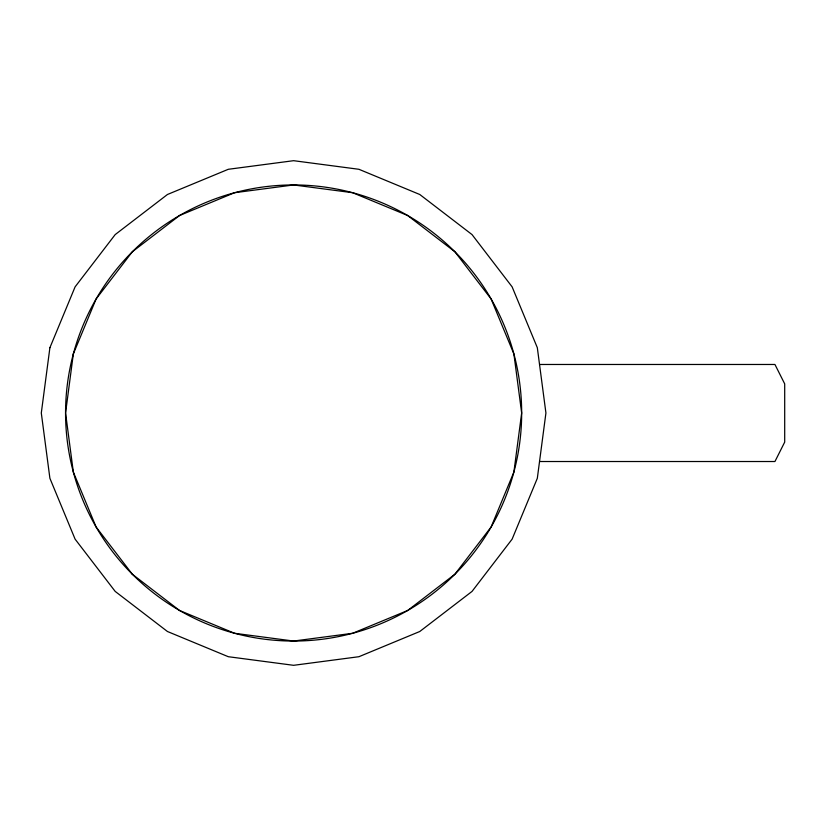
<?xml version="1.0" encoding="UTF-8"?>
<svg xmlns="http://www.w3.org/2000/svg" width="826" height="826" viewBox="0 0 826 826"><rect width="100%" height="100%" fill="white"/><g stroke="black" fill="none" stroke-linecap="round" stroke-linejoin="round"><path stroke-width="1.24" d="M539.533 364.472L774.943 364.472L784.7 383.873L784.7 442.106L774.943 461.517L539.533 461.517M49.901 347.694L41.3 413L49.901 478.306L75.104 539.151L115.196 591.416L167.451 631.508L228.306 656.711L293.612 665.312L358.918 656.711L419.763 631.508L472.028 591.416L512.12 539.151L537.323 478.306L545.924 413L537.323 347.694L512.12 286.849L472.028 234.584L419.763 194.492L358.918 169.289L293.612 160.688L228.306 169.289L167.451 194.492L115.196 234.584L75.104 286.849L49.901 347.694M73.328 353.972L65.564 413L73.328 472.028L96.115 527.029L132.356 574.256L179.583 610.497L234.584 633.284L293.612 641.048L352.64 633.284L407.641 610.497L454.868 574.256L491.109 527.029L513.896 472.028L521.66 413L513.896 353.972L491.109 298.971L454.868 251.744L407.641 215.503L352.64 192.716L293.612 184.952L234.584 192.716L179.583 215.503L132.356 251.744L96.115 298.971L73.328 353.972M132.356 574.256A228.048 228.048 0 0 0 513.896 472.028A228.048 228.048 0 0 0 234.584 192.716A228.048 228.048 0 0 0 132.356 574.256"/></g></svg>
